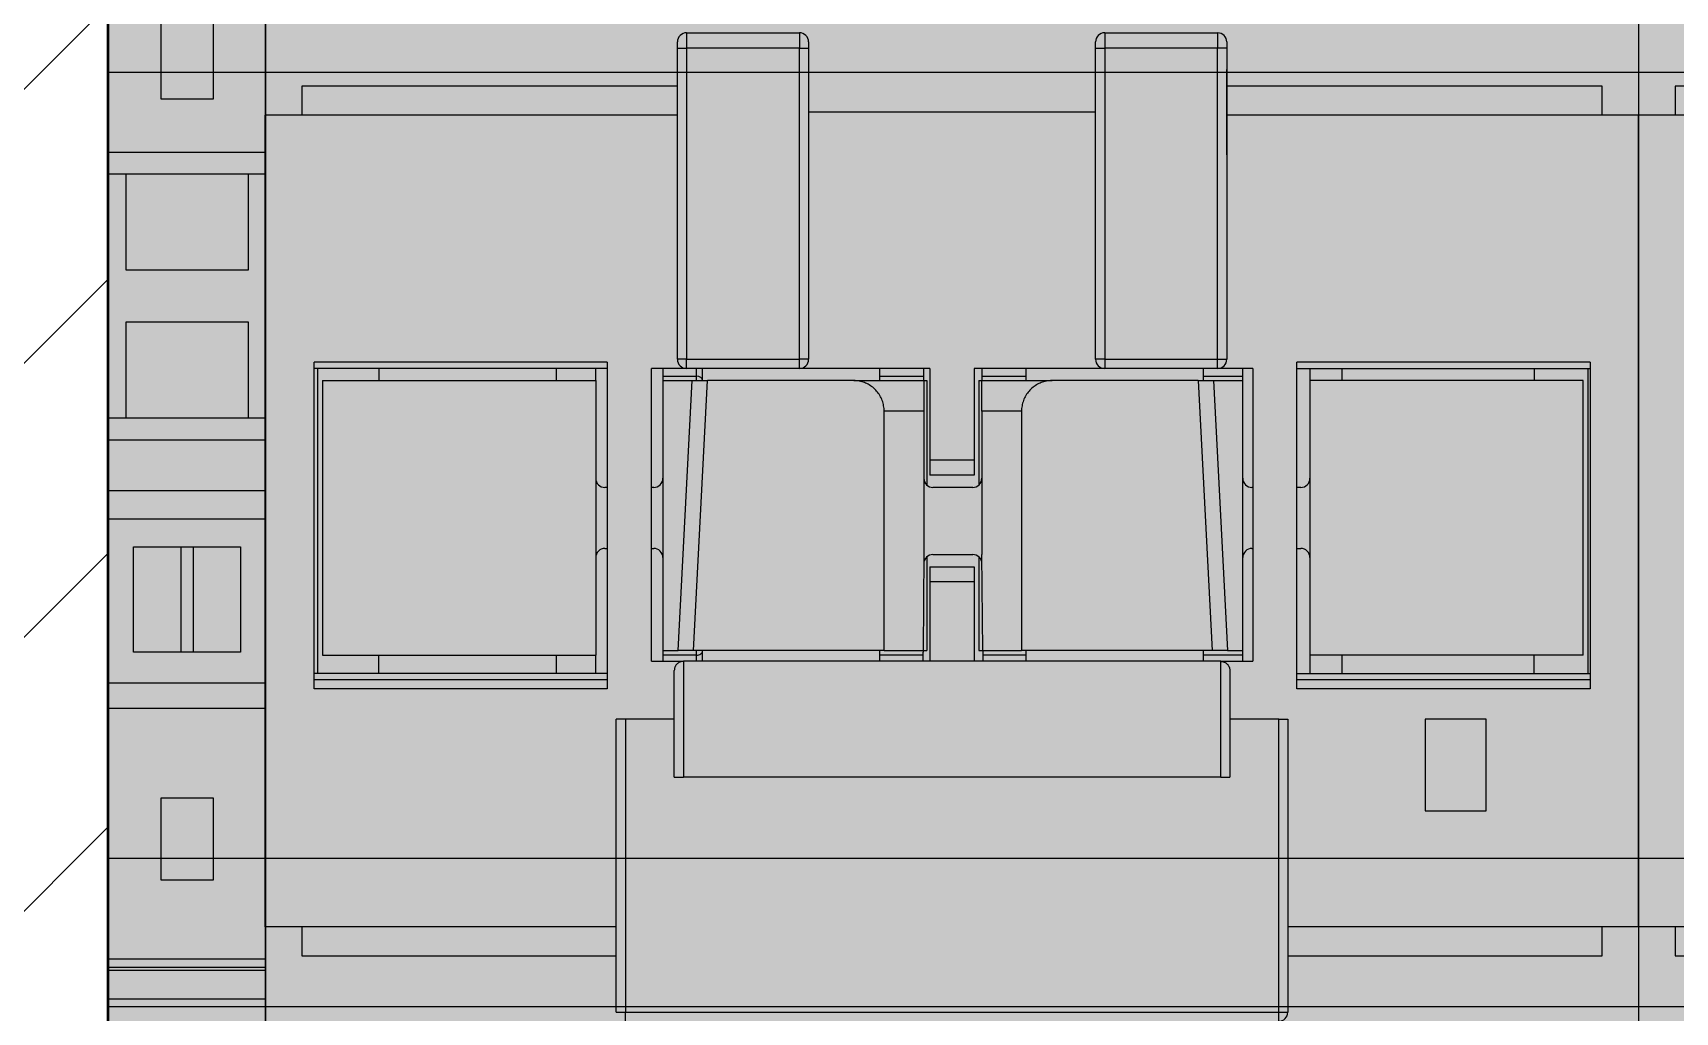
# Model space of a CAD drawing. Extents: x 20 to 1829, y -86 to 701.
# Drawn here: x 1203.9 to 1257.7, y 128.6 to 160.7 of the extents above; entities that cross this region are included whole.
import ezdxf

# ---------------------------------------------------------------- set-up
doc = ezdxf.new("R2010")
doc.units = 0
doc.layers.add('MAIN-1', color=7, linetype='Continuous')
doc.layers.add('SYMS', color=7, linetype='Continuous')

# ---------------------------------------------------------------- blocks, each defined once
blk = doc.blocks.new('clipfix_35_5-select__2', base_point=(-147.547, 71.306))
at = {"color": 7, "linetype": 'Continuous'}
for p, q in [((-147.547, 76.456), (-147.547, 71.306)), ((-141.281, 76.456), (-147.547, 76.456)), ((-141.281, 71.306), (-141.281, 76.456)), ((-140.345, 76.456), (-141.281, 76.456)), ((-140.345, 71.306), (-140.345, 76.456)), ((-140.244, 76.456), (-140.345, 76.456)), ((-140.244, 76.456), (-140.244, 71.306)), ((-139.986, 76.456), (-140.244, 76.456)), ((-139.986, 76.456), (-139.986, 71.306)), ((-132.965, 76.456), (-139.986, 76.456)), ((-132.965, 76.456), (-132.247, 76.456)), ((-132.965, 71.306), (-132.965, 76.456)), ((-132.247, 75.881), (-132.247, 76.456)), ((-132.247, 76.456), (-124.247, 76.456)), ((-124.247, 76.456), (-124.247, 75.881)), ((-124.247, 76.456), (-123.528, 76.456)), ((-123.528, 76.456), (-121.856, 76.456)), ((-123.528, 71.306), (-123.528, 76.456)), ((-120.931, 76.456), (-121.856, 76.456)), ((-121.856, 76.456), (-121.856, 71.306)), ((-115.557, 76.456), (-120.931, 76.456)), ((-120.931, 76.456), (-120.931, 71.306)), ((-115.557, 76.456), (-115.557, 71.306)), ((-114.737, 76.456), (-115.557, 76.456)), ((-114.737, 71.306), (-114.737, 76.456)), ((-114.737, 76.456), (-106.507, 76.456)), ((-106.507, 76.456), (-106.507, 71.306)), ((-106.507, 76.456), (-106.249, 76.456)), ((-106.249, 71.306), (-106.249, 76.456)), ((-106.249, 76.456), (-106.148, 76.456)), ((-105.212, 76.456), (-106.148, 76.456)), ((-106.148, 71.306), (-106.148, 76.456)), ((-105.212, 76.456), (-98.947, 76.456)), ((-105.212, 71.306), (-105.212, 76.456)), ((-98.947, 71.306), (-98.947, 76.456)), ((-132.247, 71.881), (-132.247, 75.881)), ((-132.247, 75.881), (-129.097, 75.881)), ((-129.097, 75.881), (-129.097, 71.881)), ((-127.397, 75.881), (-124.247, 75.881)), ((-127.397, 71.881), (-127.397, 75.881)), ((-124.247, 75.881), (-124.247, 71.881)), ((-120.022, 75.631), (-116.572, 75.631)), ((-120.022, 74.081), (-120.022, 75.631)), ((-116.572, 75.631), (-116.572, 74.081)), ((-144.647, 73.031), (-144.647, 74.731)), ((-144.647, 74.731), (-141.747, 74.731)), ((-141.747, 74.731), (-141.747, 74.081)), ((-137.397, 74.731), (-134.697, 74.731)), ((-137.397, 73.031), (-137.397, 74.731)), ((-134.697, 74.731), (-134.697, 73.031)), ((-111.797, 74.731), (-109.097, 74.731)), ((-111.797, 73.031), (-111.797, 74.731)), ((-109.097, 74.731), (-109.097, 73.031)), ((-103.697, 74.081), (-103.697, 74.731)), ((-103.697, 74.731), (-100.997, 74.731)), ((-100.997, 74.731), (-100.997, 73.031)), ((-142.261, 74.081), (-142.392, 74.081)), ((-142.392, 73.681), (-142.392, 74.081)), ((-142.261, 74.081), (-142.261, 73.681)), ((-142.261, 74.081), (-141.747, 74.081)), ((-141.747, 74.081), (-141.747, 73.681)), ((-120.022, 74.081), (-116.572, 74.081)), ((-120.022, 73.681), (-120.022, 74.081)), ((-116.572, 74.081), (-116.572, 73.681)), ((-103.697, 73.681), (-103.697, 74.081)), ((-103.697, 74.081), (-103.361, 74.081)), ((-103.361, 74.081), (-103.361, 73.681)), ((-102.661, 74.081), (-103.361, 74.081)), ((-102.661, 74.081), (-102.661, 73.681)), ((-142.261, 73.681), (-142.392, 73.681)), ((-142.261, 73.681), (-141.747, 73.681)), ((-141.747, 73.681), (-141.747, 73.031)), ((-120.022, 73.681), (-116.572, 73.681)), ((-120.022, 72.131), (-120.022, 73.681)), ((-116.572, 73.681), (-116.572, 72.131)), ((-103.697, 73.681), (-103.361, 73.681)), ((-103.697, 73.031), (-103.697, 73.681)), ((-102.661, 73.681), (-103.361, 73.681)), ((-141.747, 73.031), (-144.647, 73.031)), ((-134.697, 73.031), (-137.397, 73.031)), ((-109.097, 73.031), (-111.797, 73.031)), ((-100.997, 73.031), (-103.697, 73.031)), ((-116.572, 72.131), (-120.022, 72.131)), ((-129.097, 71.881), (-132.247, 71.881)), ((-132.247, 71.306), (-132.247, 71.881)), ((-124.247, 71.881), (-127.397, 71.881)), ((-124.247, 71.881), (-124.247, 71.306)), ((-141.281, 71.306), (-147.547, 71.306)), ((-140.345, 71.306), (-141.281, 71.306)), ((-140.244, 71.306), (-140.345, 71.306)), ((-139.986, 71.306), (-140.244, 71.306)), ((-132.965, 71.306), (-139.986, 71.306)), ((-132.965, 71.306), (-132.247, 71.306)), ((-132.247, 71.306), (-124.247, 71.306)), ((-124.247, 71.306), (-123.528, 71.306)), ((-123.528, 71.306), (-121.856, 71.306)), ((-121.856, 71.306), (-120.931, 71.306)), ((-120.931, 71.306), (-115.557, 71.306)), ((-115.557, 71.306), (-114.737, 71.306)), ((-114.737, 71.306), (-106.507, 71.306)), ((-106.507, 71.306), (-106.249, 71.306)), ((-106.249, 71.306), (-106.148, 71.306)), ((-105.212, 71.306), (-106.148, 71.306)), ((-105.212, 71.306), (-98.947, 71.306))]:
    blk.add_line(p, q, dxfattribs=at)

msp = doc.modelspace()

# ---------------------------------------------------------------- hatches: boundary and pattern name
at = {"layer": 'SYMS', "true_color": 0x8fbdb9}
h = msp.add_hatch(dxfattribs=at)
h.set_pattern_fill('ANSI31', color=253, scale=2)
h.set_pattern_definition([(45, (-14.827, -493.8804), (-4.490128, 4.490128), [])])
h.paths.add_polyline_path([(1206.354, 335.624), (1181.354, 335.624), (1181.354, 57.088), (1206.354, 57.088)])
h = msp.add_hatch(color=253, dxfattribs=at)
h.dxf.hatch_style = 1
h.paths.add_polyline_path([(1211.538, 111.226), (1256.515, 111.226), (1256.515, 181.726), (1211.538, 181.726)])
h = msp.add_hatch(color=253, dxfattribs=at)
h.dxf.hatch_style = 1
h.paths.add_polyline_path([(1256.526, 111.226), (1301.504, 111.226), (1301.504, 181.726), (1256.526, 181.726)])
h = msp.add_hatch(color=253, dxfattribs=at)
h.dxf.hatch_style = 1
h.paths.add_polyline_path([(1211.538, 171.33), (1206.388, 171.33), (1206.388, 122.73), (1211.538, 122.73)])

# ---------------------------------------------------------------- linework, layer by layer
at = {"layer": 'MAIN-1'}
for p, q in [((1211.526, 161.056), (1211.526, 157.956)), ((1256.515, 161.056), (1256.515, 157.956)), ((1256.526, 157.956), (1256.526, 161.056)), ((1225.026, 160.156), (1225.026, 160.356)), ((1225.326, 160.656), (1229.026, 160.656)), ((1225.326, 160.656), (1225.326, 160.156)), ((1229.026, 160.656), (1229.026, 160.156)), ((1229.326, 160.356), (1229.326, 160.156)), ((1238.726, 160.156), (1238.726, 160.356)), ((1239.026, 160.656), (1242.726, 160.656)), ((1239.026, 160.656), (1239.026, 160.156)), ((1242.726, 160.656), (1242.726, 160.156)), ((1243.026, 160.356), (1243.026, 160.156)), ((1225.026, 149.956), (1225.026, 160.156)), ((1225.026, 160.156), (1225.326, 160.156)), ((1225.326, 160.156), (1225.326, 149.956)), ((1229.026, 160.156), (1225.326, 160.156)), ((1229.026, 149.956), (1229.026, 160.156)), ((1229.026, 160.156), (1229.326, 160.156)), ((1229.326, 160.156), (1229.326, 149.956)), ((1238.726, 149.956), (1238.726, 160.156)), ((1238.726, 160.156), (1239.026, 160.156)), ((1242.726, 160.156), (1239.026, 160.156)), ((1239.026, 160.156), (1239.026, 149.956)), ((1242.726, 149.956), (1242.726, 160.156)), ((1243.026, 160.156), (1242.726, 160.156)), ((1243.026, 160.156), (1243.026, 149.956)), ((1243.026, 156.656), (1243.026, 159.456)), ((1212.726, 158.906), (1212.726, 157.956)), ((1225.026, 158.906), (1212.726, 158.906)), ((1255.326, 158.906), (1243.026, 158.906)), ((1255.326, 157.956), (1255.326, 158.906)), ((1257.715, 158.906), (1257.715, 157.956)), ((1270.015, 158.906), (1257.715, 158.906)), ((1211.526, 131.356), (1211.526, 157.956)), ((1225.026, 157.956), (1211.526, 157.956)), ((1238.726, 158.056), (1229.326, 158.056)), ((1256.526, 157.956), (1243.026, 157.956)), ((1256.515, 131.356), (1256.515, 157.956)), ((1270.015, 157.956), (1256.515, 157.956)), ((1256.526, 131.356), (1256.526, 157.956)), ((1213.126, 139.156), (1213.126, 149.856)), ((1222.726, 149.856), (1213.126, 149.856)), ((1222.726, 149.656), (1213.126, 149.656)), ((1213.251, 139.656), (1213.251, 149.656)), ((1215.251, 149.656), (1215.251, 149.256)), ((1221.051, 149.656), (1221.051, 149.256)), ((1222.351, 149.256), (1222.351, 149.656)), ((1222.726, 149.856), (1222.726, 139.156)), ((1224.176, 140.056), (1224.176, 149.656)), ((1225.326, 149.656), (1224.176, 149.656)), ((1224.551, 149.656), (1224.551, 149.402)), ((1225.326, 149.956), (1225.026, 149.956)), ((1225.326, 149.956), (1229.026, 149.956)), ((1225.326, 149.656), (1225.326, 149.956)), ((1229.026, 149.656), (1225.326, 149.656)), ((1225.651, 149.402), (1225.651, 149.656)), ((1225.851, 149.261), (1225.851, 149.656)), ((1229.026, 149.656), (1229.026, 149.956)), ((1229.326, 149.956), (1229.026, 149.956)), ((1233.301, 149.656), (1229.026, 149.656)), ((1231.651, 149.656), (1231.651, 149.402)), ((1233.101, 149.402), (1233.101, 149.656)), ((1233.301, 149.656), (1233.301, 146.656)), ((1234.751, 149.656), (1234.751, 146.656)), ((1239.026, 149.656), (1234.751, 149.656)), ((1235.001, 149.656), (1235.001, 149.402)), ((1236.451, 149.402), (1236.451, 149.656)), ((1239.026, 149.956), (1238.726, 149.956)), ((1239.026, 149.956), (1242.726, 149.956)), ((1239.026, 149.956), (1239.026, 149.656)), ((1242.726, 149.656), (1239.026, 149.656)), ((1242.251, 149.656), (1242.251, 149.402)), ((1242.726, 149.956), (1243.026, 149.956)), ((1242.726, 149.656), (1242.726, 149.956)), ((1243.876, 149.656), (1242.726, 149.656)), ((1243.551, 149.402), (1243.551, 149.656)), ((1243.876, 149.656), (1243.876, 140.056)), ((1245.326, 139.156), (1245.326, 149.856)), ((1254.926, 149.856), (1245.326, 149.856)), ((1245.326, 149.656), (1254.926, 149.656)), ((1245.751, 149.656), (1245.751, 149.256)), ((1246.801, 149.256), (1246.801, 149.656)), ((1253.101, 149.656), (1253.101, 149.256)), ((1254.851, 149.656), (1254.851, 139.656)), ((1254.926, 149.856), (1254.926, 139.156)), ((1213.401, 149.256), (1222.351, 149.256)), ((1213.401, 149.256), (1213.401, 140.256)), ((1222.351, 149.256), (1222.351, 140.256)), ((1224.551, 149.402), (1224.551, 149.256)), ((1224.551, 149.402), (1225.651, 149.402)), ((1224.551, 149.256), (1224.551, 140.406)), ((1224.551, 149.256), (1225.515, 149.256)), ((1225.051, 140.406), (1225.515, 149.256)), ((1225.515, 149.256), (1225.516, 149.256)), ((1225.516, 149.256), (1225.517, 149.256)), ((1225.517, 149.256), (1225.52, 149.256)), ((1225.52, 149.256), (1225.524, 149.256)), ((1225.524, 149.256), (1225.529, 149.256)), ((1225.529, 149.256), (1225.534, 149.256)), ((1225.534, 149.256), (1225.541, 149.256)), ((1225.541, 149.256), (1225.549, 149.256)), ((1225.549, 149.256), (1225.558, 149.256)), ((1225.551, 140.406), (1226.015, 149.256)), ((1225.558, 149.256), (1225.568, 149.256)), ((1225.568, 149.256), (1225.578, 149.256)), ((1225.578, 149.256), (1225.59, 149.256)), ((1225.59, 149.256), (1225.603, 149.256)), ((1225.603, 149.256), (1225.616, 149.256)), ((1225.616, 149.256), (1225.63, 149.256)), ((1225.63, 149.256), (1225.645, 149.256)), ((1225.645, 149.256), (1225.661, 149.256)), ((1225.651, 149.256), (1225.651, 149.402)), ((1225.661, 149.256), (1225.678, 149.256)), ((1225.678, 149.256), (1225.695, 149.256)), ((1225.695, 149.256), (1225.714, 149.256)), ((1225.714, 149.256), (1225.732, 149.256)), ((1225.732, 149.256), (1225.752, 149.256)), ((1225.752, 149.256), (1225.772, 149.256)), ((1225.772, 149.256), (1225.792, 149.256)), ((1225.792, 149.256), (1225.813, 149.256)), ((1225.813, 149.256), (1225.834, 149.256)), ((1225.834, 149.256), (1225.856, 149.256)), ((1225.851, 149.256), (1225.851, 149.261)), ((1225.856, 149.256), (1225.878, 149.256)), ((1225.878, 149.256), (1225.9, 149.256)), ((1225.9, 149.256), (1225.922, 149.256)), ((1225.922, 149.256), (1225.945, 149.256)), ((1225.945, 149.256), (1225.968, 149.256)), ((1225.968, 149.256), (1225.991, 149.256)), ((1225.991, 149.256), (1226.015, 149.256)), ((1226.015, 149.256), (1226.015, 149.256)), ((1226.015, 149.256), (1226.015, 149.256)), ((1226.015, 149.256), (1226.015, 149.256)), ((1226.015, 149.256), (1226.015, 149.256)), ((1226.015, 149.256), (1226.015, 149.256)), ((1226.015, 149.256), (1226.015, 149.256)), ((1226.015, 149.256), (1226.015, 149.256)), ((1226.015, 149.256), (1226.015, 149.256)), ((1226.015, 149.256), (1226.015, 149.256)), ((1226.015, 149.256), (1226.015, 149.256)), ((1226.015, 149.256), (1226.015, 149.256)), ((1226.015, 149.256), (1226.015, 149.256)), ((1226.015, 149.256), (1226.015, 149.256)), ((1226.015, 149.256), (1226.015, 149.256)), ((1226.015, 149.256), (1226.015, 149.256)), ((1226.015, 149.256), (1226.015, 149.256)), ((1226.015, 149.256), (1226.015, 149.256)), ((1226.015, 149.256), (1226.015, 149.256)), ((1226.015, 149.256), (1226.015, 149.256)), ((1226.015, 149.256), (1226.015, 149.256)), ((1226.015, 149.256), (1226.015, 149.256)), ((1226.015, 149.256), (1226.015, 149.256)), ((1226.015, 149.256), (1226.015, 149.256)), ((1226.015, 149.256), (1226.015, 149.256)), ((1226.015, 149.256), (1226.015, 149.256)), ((1226.015, 149.256), (1226.015, 149.256)), ((1226.015, 149.256), (1226.015, 149.256)), ((1226.015, 149.256), (1226.015, 149.256)), ((1226.015, 149.256), (1226.015, 149.256)), ((1226.015, 149.256), (1226.015, 149.256)), ((1226.015, 149.256), (1226.015, 149.256)), ((1226.015, 149.256), (1226.015, 149.256)), ((1226.015, 149.256), (1226.015, 149.256)), ((1226.015, 149.256), (1226.015, 149.256)), ((1230.802, 149.256), (1226.015, 149.256)), ((1230.847, 149.255), (1230.802, 149.256)), ((1230.803, 149.256), (1233.101, 149.256)), ((1230.892, 149.252), (1230.847, 149.255)), ((1230.937, 149.247), (1230.892, 149.252)), ((1230.981, 149.24), (1230.937, 149.247)), ((1231.024, 149.231), (1230.981, 149.24)), ((1231.068, 149.22), (1231.024, 149.231)), ((1231.11, 149.207), (1231.068, 149.22)), ((1231.153, 149.192), (1231.11, 149.207)), ((1231.194, 149.175), (1231.153, 149.192)), ((1231.235, 149.157), (1231.194, 149.175)), ((1231.275, 149.136), (1231.235, 149.157)), ((1231.314, 149.114), (1231.275, 149.136)), ((1231.352, 149.09), (1231.314, 149.114)), ((1231.389, 149.065), (1231.352, 149.09)), ((1231.425, 149.037), (1231.389, 149.065)), ((1231.651, 149.402), (1231.651, 149.256)), ((1231.651, 149.402), (1233.101, 149.402)), ((1233.101, 149.256), (1233.101, 149.402)), ((1233.101, 149.256), (1233.101, 148.256)), ((1233.101, 149.256), (1233.201, 149.256)), ((1233.201, 149.256), (1233.201, 145.832)), ((1234.901, 149.256), (1234.901, 145.832)), ((1234.901, 149.256), (1235.001, 149.256)), ((1235.001, 149.402), (1235.001, 149.256)), ((1235.001, 149.402), (1236.451, 149.402)), ((1235.001, 148.256), (1235.001, 149.256)), ((1235.001, 149.256), (1237.3, 149.256)), ((1236.451, 149.256), (1236.451, 149.402)), ((1236.714, 149.065), (1236.678, 149.037)), ((1236.751, 149.09), (1236.714, 149.065)), ((1236.789, 149.114), (1236.751, 149.09)), ((1236.828, 149.136), (1236.789, 149.114)), ((1236.868, 149.157), (1236.828, 149.136)), ((1236.909, 149.175), (1236.868, 149.157)), ((1236.95, 149.192), (1236.909, 149.175)), ((1236.993, 149.207), (1236.95, 149.192)), ((1237.035, 149.22), (1236.993, 149.207)), ((1237.079, 149.231), (1237.035, 149.22)), ((1237.122, 149.24), (1237.079, 149.231)), ((1237.166, 149.247), (1237.122, 149.24)), ((1237.211, 149.252), (1237.166, 149.247)), ((1237.256, 149.255), (1237.211, 149.252)), ((1237.301, 149.256), (1237.256, 149.255)), ((1242.088, 149.256), (1237.301, 149.256)), ((1242.088, 149.256), (1242.088, 149.256)), ((1242.088, 149.256), (1242.088, 149.256)), ((1242.088, 149.256), (1242.088, 149.256)), ((1242.088, 149.256), (1242.088, 149.256)), ((1242.088, 149.256), (1242.088, 149.256)), ((1242.088, 149.256), (1242.088, 149.256)), ((1242.088, 149.256), (1242.552, 140.406)), ((1242.088, 149.256), (1242.112, 149.256)), ((1242.112, 149.256), (1242.135, 149.256)), ((1242.135, 149.256), (1242.158, 149.256)), ((1242.158, 149.256), (1242.181, 149.256)), ((1242.181, 149.256), (1242.203, 149.256)), ((1242.203, 149.256), (1242.225, 149.256)), ((1242.225, 149.256), (1242.247, 149.256)), ((1242.247, 149.256), (1242.269, 149.256)), ((1242.251, 149.402), (1242.251, 149.256)), ((1242.251, 149.402), (1243.551, 149.402)), ((1242.269, 149.256), (1242.29, 149.256)), ((1242.29, 149.256), (1242.311, 149.256)), ((1242.311, 149.256), (1242.331, 149.256)), ((1242.331, 149.256), (1242.351, 149.256)), ((1242.351, 149.256), (1242.371, 149.256)), ((1242.371, 149.256), (1242.389, 149.256)), ((1242.389, 149.256), (1242.408, 149.256)), ((1242.408, 149.256), (1242.425, 149.256)), ((1242.425, 149.256), (1242.442, 149.256)), ((1242.442, 149.256), (1242.457, 149.256)), ((1242.457, 149.256), (1242.473, 149.256)), ((1242.473, 149.256), (1242.487, 149.256)), ((1242.487, 149.256), (1242.5, 149.256)), ((1242.5, 149.256), (1242.513, 149.256)), ((1242.513, 149.256), (1242.525, 149.256)), ((1242.525, 149.256), (1242.535, 149.256)), ((1242.535, 149.256), (1242.545, 149.256)), ((1242.545, 149.256), (1242.554, 149.256)), ((1242.554, 149.256), (1242.562, 149.256)), ((1242.562, 149.256), (1242.569, 149.256)), ((1242.569, 149.256), (1242.574, 149.256)), ((1242.574, 149.256), (1242.579, 149.256)), ((1242.579, 149.256), (1242.583, 149.256)), ((1242.583, 149.256), (1242.586, 149.256)), ((1242.586, 149.256), (1242.587, 149.256)), ((1242.587, 149.256), (1242.588, 149.256)), ((1242.588, 149.256), (1243.551, 149.256)), ((1242.588, 149.256), (1243.051, 140.406)), ((1243.551, 149.256), (1243.551, 149.402)), ((1243.551, 140.406), (1243.551, 149.256)), ((1245.751, 149.256), (1245.751, 140.256)), ((1254.701, 149.256), (1245.751, 149.256)), ((1254.701, 140.256), (1254.701, 149.256)), ((1231.459, 149.009), (1231.425, 149.037)), ((1231.493, 148.978), (1231.459, 149.009)), ((1231.524, 148.947), (1231.493, 148.978)), ((1231.554, 148.914), (1231.524, 148.947)), ((1231.583, 148.879), (1231.554, 148.914)), ((1231.61, 148.844), (1231.583, 148.879)), ((1231.636, 148.807), (1231.61, 148.844)), ((1231.66, 148.769), (1231.636, 148.807)), ((1231.682, 148.729), (1231.66, 148.769)), ((1231.702, 148.689), (1231.682, 148.729)), ((1231.721, 148.648), (1231.702, 148.689)), ((1231.738, 148.607), (1231.721, 148.648)), ((1231.753, 148.564), (1231.738, 148.607)), ((1231.765, 148.522), (1231.753, 148.564)), ((1231.776, 148.478), (1231.765, 148.522)), ((1236.338, 148.522), (1236.327, 148.478)), ((1236.35, 148.564), (1236.338, 148.522)), ((1236.365, 148.607), (1236.35, 148.564)), ((1236.382, 148.648), (1236.365, 148.607)), ((1236.401, 148.689), (1236.382, 148.648)), ((1236.421, 148.729), (1236.401, 148.689)), ((1236.443, 148.769), (1236.421, 148.729)), ((1236.467, 148.807), (1236.443, 148.769)), ((1236.493, 148.844), (1236.467, 148.807)), ((1236.52, 148.879), (1236.493, 148.844)), ((1236.548, 148.914), (1236.52, 148.879)), ((1236.579, 148.947), (1236.548, 148.914)), ((1236.61, 148.978), (1236.579, 148.947)), ((1236.644, 149.009), (1236.61, 148.978)), ((1236.678, 149.037), (1236.644, 149.009)), ((1231.785, 148.435), (1231.776, 148.478)), ((1231.792, 148.391), (1231.785, 148.435)), ((1231.797, 148.346), (1231.792, 148.391)), ((1231.8, 148.301), (1231.797, 148.346)), ((1231.801, 148.255), (1231.8, 148.301)), ((1233.101, 148.256), (1231.801, 148.256)), ((1231.801, 140.406), (1231.801, 148.255)), ((1233.101, 148.256), (1233.101, 143.556)), ((1235.001, 148.256), (1235.001, 143.556)), ((1236.301, 148.256), (1235.001, 148.256)), ((1236.302, 148.301), (1236.301, 148.255)), ((1236.301, 148.255), (1236.301, 140.406)), ((1236.306, 148.346), (1236.302, 148.301)), ((1236.311, 148.391), (1236.306, 148.346)), ((1236.318, 148.435), (1236.311, 148.391)), ((1236.327, 148.478), (1236.318, 148.435)), ((1233.301, 146.656), (1234.751, 146.656)), ((1233.301, 146.656), (1233.301, 146.156)), ((1234.751, 146.656), (1234.751, 146.156)), ((1234.751, 146.156), (1233.301, 146.156)), ((1222.726, 145.756), (1222.651, 145.756)), ((1224.251, 145.756), (1224.176, 145.756)), ((1234.701, 145.756), (1233.401, 145.756)), ((1243.876, 145.756), (1243.851, 145.756)), ((1245.451, 145.756), (1245.326, 145.756)), ((1222.651, 143.756), (1222.726, 143.756)), ((1224.176, 143.756), (1224.251, 143.756)), ((1243.851, 143.756), (1243.876, 143.756)), ((1245.326, 143.756), (1245.451, 143.756)), ((1233.101, 143.556), (1233.074, 140.406)), ((1233.201, 143.482), (1233.201, 140.406)), ((1233.301, 143.156), (1233.301, 142.656)), ((1233.301, 143.156), (1234.751, 143.156)), ((1233.399, 143.556), (1234.704, 143.556)), ((1234.751, 143.156), (1234.751, 142.656)), ((1234.901, 143.482), (1234.901, 140.406)), ((1235.029, 140.406), (1235.001, 143.556)), ((1233.301, 142.656), (1233.301, 140.056)), ((1234.751, 142.656), (1233.301, 142.656)), ((1234.751, 142.656), (1234.751, 140.056)), ((1213.401, 140.256), (1222.351, 140.256)), ((1215.251, 139.656), (1215.251, 140.256)), ((1221.051, 140.256), (1221.051, 139.656)), ((1222.351, 139.656), (1222.351, 140.256)), ((1224.176, 140.056), (1225.226, 140.056)), ((1224.551, 140.406), (1224.551, 140.256)), ((1224.551, 140.406), (1225.051, 140.406)), ((1224.551, 140.256), (1224.551, 140.056)), ((1225.651, 140.256), (1224.551, 140.256)), ((1224.962, 139.897), (1224.955, 139.883)), ((1224.97, 139.911), (1224.962, 139.897)), ((1224.978, 139.924), (1224.97, 139.911)), ((1224.988, 139.937), (1224.978, 139.924)), ((1224.998, 139.95), (1224.988, 139.937)), ((1225.009, 139.962), (1224.998, 139.95)), ((1225.021, 139.974), (1225.009, 139.962)), ((1225.034, 139.986), (1225.021, 139.974)), ((1225.048, 139.997), (1225.034, 139.986)), ((1225.062, 140.007), (1225.048, 139.997)), ((1225.052, 140.406), (1225.051, 140.406)), ((1225.054, 140.406), (1225.052, 140.406)), ((1225.056, 140.406), (1225.054, 140.406)), ((1225.06, 140.406), (1225.056, 140.406)), ((1225.065, 140.406), (1225.06, 140.406)), ((1225.078, 140.016), (1225.062, 140.007)), ((1225.071, 140.406), (1225.065, 140.406)), ((1225.077, 140.406), (1225.071, 140.406)), ((1225.085, 140.406), (1225.077, 140.406)), ((1225.093, 140.024), (1225.078, 140.016)), ((1225.094, 140.406), (1225.085, 140.406)), ((1225.11, 140.032), (1225.093, 140.024)), ((1225.104, 140.406), (1225.094, 140.406)), ((1225.115, 140.406), (1225.104, 140.406)), ((1225.126, 140.038), (1225.11, 140.032)), ((1225.126, 140.406), (1225.115, 140.406)), ((1225.139, 140.406), (1225.126, 140.406)), ((1225.143, 140.044), (1225.126, 140.038)), ((1225.152, 140.406), (1225.139, 140.406)), ((1225.16, 140.048), (1225.143, 140.044)), ((1225.167, 140.406), (1225.152, 140.406)), ((1225.176, 140.051), (1225.16, 140.048)), ((1225.182, 140.406), (1225.167, 140.406)), ((1225.193, 140.054), (1225.176, 140.051)), ((1225.198, 140.406), (1225.182, 140.406)), ((1225.21, 140.055), (1225.193, 140.054)), ((1225.214, 140.406), (1225.198, 140.406)), ((1225.226, 140.056), (1225.21, 140.055)), ((1225.232, 140.406), (1225.214, 140.406)), ((1242.826, 140.056), (1225.226, 140.056)), ((1225.226, 140.056), (1225.226, 136.256)), ((1225.25, 140.406), (1225.232, 140.406)), ((1225.268, 140.406), (1225.25, 140.406)), ((1225.288, 140.406), (1225.268, 140.406)), ((1225.308, 140.406), (1225.288, 140.406)), ((1225.328, 140.406), (1225.308, 140.406)), ((1225.349, 140.406), (1225.328, 140.406)), ((1225.37, 140.406), (1225.349, 140.406)), ((1225.392, 140.406), (1225.37, 140.406)), ((1225.414, 140.406), (1225.392, 140.406)), ((1225.436, 140.406), (1225.414, 140.406)), ((1225.458, 140.406), (1225.436, 140.406)), ((1225.481, 140.406), (1225.458, 140.406)), ((1225.504, 140.406), (1225.481, 140.406)), ((1225.527, 140.406), (1225.504, 140.406)), ((1225.551, 140.406), (1225.527, 140.406)), ((1225.551, 140.406), (1225.551, 140.406)), ((1225.551, 140.406), (1225.551, 140.406)), ((1225.551, 140.406), (1225.551, 140.406)), ((1225.551, 140.406), (1225.551, 140.406)), ((1225.551, 140.406), (1225.551, 140.406)), ((1225.551, 140.406), (1225.551, 140.406)), ((1231.801, 140.406), (1225.551, 140.406)), ((1225.651, 140.256), (1225.651, 140.406)), ((1225.651, 140.056), (1225.651, 140.256)), ((1225.851, 140.397), (1225.851, 140.406)), ((1225.851, 140.056), (1225.851, 140.397)), ((1231.651, 140.406), (1231.651, 140.256)), ((1231.651, 140.256), (1231.651, 140.056)), ((1233.073, 140.256), (1231.651, 140.256)), ((1231.801, 140.406), (1233.074, 140.406)), ((1233.073, 140.256), (1233.071, 140.056)), ((1233.074, 140.355), (1233.073, 140.346)), ((1233.073, 140.346), (1233.073, 140.335)), ((1233.073, 140.335), (1233.073, 140.324)), ((1233.073, 140.324), (1233.073, 140.312)), ((1233.073, 140.312), (1233.073, 140.299)), ((1233.073, 140.299), (1233.073, 140.286)), ((1233.073, 140.286), (1233.073, 140.271)), ((1233.073, 140.271), (1233.073, 140.256)), ((1233.074, 140.406), (1233.201, 140.406)), ((1233.074, 140.406), (1233.074, 140.405)), ((1233.074, 140.405), (1233.074, 140.404)), ((1233.074, 140.404), (1233.074, 140.402)), ((1233.074, 140.402), (1233.074, 140.399)), ((1233.074, 140.399), (1233.074, 140.395)), ((1233.074, 140.395), (1233.074, 140.391)), ((1233.074, 140.391), (1233.074, 140.385)), ((1233.074, 140.385), (1233.074, 140.379)), ((1233.074, 140.379), (1233.074, 140.372)), ((1233.074, 140.372), (1233.074, 140.364)), ((1233.074, 140.364), (1233.074, 140.355)), ((1234.901, 140.406), (1235.029, 140.406)), ((1235.029, 140.406), (1236.301, 140.406)), ((1235.029, 140.406), (1235.029, 140.405)), ((1235.029, 140.405), (1235.029, 140.404)), ((1235.029, 140.404), (1235.029, 140.402)), ((1235.029, 140.402), (1235.029, 140.399)), ((1235.029, 140.399), (1235.029, 140.395)), ((1235.029, 140.395), (1235.029, 140.391)), ((1235.029, 140.391), (1235.029, 140.385)), ((1235.029, 140.385), (1235.029, 140.379)), ((1235.029, 140.379), (1235.029, 140.372)), ((1235.029, 140.372), (1235.029, 140.364)), ((1235.029, 140.364), (1235.029, 140.355)), ((1235.029, 140.355), (1235.029, 140.346)), ((1235.029, 140.346), (1235.03, 140.335)), ((1235.03, 140.335), (1235.03, 140.324)), ((1235.03, 140.324), (1235.03, 140.312)), ((1235.03, 140.312), (1235.03, 140.299)), ((1235.03, 140.299), (1235.03, 140.286)), ((1235.03, 140.286), (1235.03, 140.271)), ((1235.03, 140.271), (1235.03, 140.256)), ((1236.451, 140.256), (1235.03, 140.256)), ((1235.03, 140.256), (1235.032, 140.056)), ((1242.552, 140.406), (1236.301, 140.406)), ((1236.451, 140.256), (1236.451, 140.406)), ((1236.451, 140.056), (1236.451, 140.256)), ((1242.251, 140.406), (1242.251, 140.256)), ((1242.251, 140.256), (1242.251, 140.056)), ((1243.551, 140.256), (1242.251, 140.256)), ((1242.552, 140.406), (1242.552, 140.406)), ((1242.552, 140.406), (1242.552, 140.406)), ((1242.552, 140.406), (1242.552, 140.406)), ((1242.552, 140.406), (1242.552, 140.406)), ((1242.552, 140.406), (1242.552, 140.406)), ((1242.552, 140.406), (1242.552, 140.406)), ((1242.576, 140.406), (1242.552, 140.406)), ((1242.599, 140.406), (1242.576, 140.406)), ((1242.622, 140.406), (1242.599, 140.406)), ((1242.645, 140.406), (1242.622, 140.406)), ((1242.667, 140.406), (1242.645, 140.406)), ((1242.689, 140.406), (1242.667, 140.406)), ((1242.711, 140.406), (1242.689, 140.406)), ((1242.733, 140.406), (1242.711, 140.406)), ((1242.754, 140.406), (1242.733, 140.406)), ((1242.775, 140.406), (1242.754, 140.406)), ((1242.795, 140.406), (1242.775, 140.406)), ((1242.815, 140.406), (1242.795, 140.406)), ((1242.834, 140.406), (1242.815, 140.406)), ((1242.826, 140.056), (1243.876, 140.056)), ((1242.826, 140.056), (1242.843, 140.055)), ((1242.826, 136.256), (1242.826, 140.056)), ((1242.853, 140.406), (1242.834, 140.406)), ((1242.843, 140.055), (1242.86, 140.054)), ((1242.871, 140.406), (1242.853, 140.406)), ((1242.86, 140.054), (1242.876, 140.051)), ((1242.889, 140.406), (1242.871, 140.406)), ((1242.876, 140.051), (1242.893, 140.048)), ((1242.905, 140.406), (1242.889, 140.406)), ((1242.893, 140.048), (1242.91, 140.044)), ((1242.921, 140.406), (1242.905, 140.406)), ((1242.91, 140.044), (1242.927, 140.038)), ((1242.936, 140.406), (1242.921, 140.406)), ((1242.927, 140.038), (1242.943, 140.032)), ((1242.951, 140.406), (1242.936, 140.406)), ((1242.943, 140.032), (1242.959, 140.024)), ((1242.964, 140.406), (1242.951, 140.406)), ((1242.959, 140.024), (1242.975, 140.016)), ((1242.977, 140.406), (1242.964, 140.406)), ((1242.975, 140.016), (1242.991, 140.007)), ((1242.988, 140.406), (1242.977, 140.406)), ((1242.999, 140.406), (1242.988, 140.406)), ((1242.991, 140.007), (1243.005, 139.997)), ((1243.009, 140.406), (1242.999, 140.406)), ((1243.005, 139.997), (1243.019, 139.986)), ((1243.018, 140.406), (1243.009, 140.406)), ((1243.026, 140.406), (1243.018, 140.406)), ((1243.019, 139.986), (1243.032, 139.974)), ((1243.032, 140.406), (1243.026, 140.406)), ((1243.038, 140.406), (1243.032, 140.406)), ((1243.032, 139.974), (1243.044, 139.962)), ((1243.043, 140.406), (1243.038, 140.406)), ((1243.047, 140.406), (1243.043, 140.406)), ((1243.044, 139.962), (1243.055, 139.95)), ((1243.049, 140.406), (1243.047, 140.406)), ((1243.051, 140.406), (1243.049, 140.406)), ((1243.051, 140.406), (1243.551, 140.406)), ((1243.051, 140.406), (1243.051, 140.406)), ((1243.055, 139.95), (1243.065, 139.937)), ((1243.065, 139.937), (1243.075, 139.924)), ((1243.075, 139.924), (1243.083, 139.911)), ((1243.083, 139.911), (1243.091, 139.897)), ((1243.091, 139.897), (1243.098, 139.883)), ((1243.551, 140.256), (1243.551, 140.406)), ((1243.551, 140.056), (1243.551, 140.256)), ((1245.751, 140.256), (1245.751, 139.656)), ((1254.701, 140.256), (1245.751, 140.256)), ((1246.801, 139.656), (1246.801, 140.256)), ((1253.101, 139.656), (1253.101, 140.256)), ((1222.726, 139.656), (1213.126, 139.656)), ((1213.126, 139.456), (1222.726, 139.456)), ((1224.927, 139.776), (1224.926, 139.756)), ((1224.926, 136.256), (1224.926, 139.756)), ((1224.929, 139.796), (1224.927, 139.776)), ((1224.933, 139.816), (1224.929, 139.796)), ((1224.937, 139.834), (1224.933, 139.816)), ((1224.942, 139.851), (1224.937, 139.834)), ((1224.948, 139.868), (1224.942, 139.851)), ((1224.955, 139.883), (1224.948, 139.868)), ((1243.098, 139.883), (1243.105, 139.868)), ((1243.105, 139.868), (1243.111, 139.851)), ((1243.111, 139.851), (1243.116, 139.834)), ((1243.116, 139.834), (1243.12, 139.816)), ((1243.12, 139.816), (1243.124, 139.796)), ((1243.124, 139.796), (1243.126, 139.776)), ((1243.126, 139.776), (1243.126, 139.756)), ((1243.126, 139.756), (1243.126, 136.256)), ((1245.326, 139.656), (1254.926, 139.656)), ((1245.326, 139.456), (1254.926, 139.456)), ((1222.726, 139.156), (1213.126, 139.156)), ((1254.926, 139.156), (1245.326, 139.156)), ((1223.326, 138.156), (1223.026, 138.156)), ((1223.026, 128.556), (1223.026, 138.156)), ((1224.926, 138.156), (1223.326, 138.156)), ((1223.326, 138.156), (1223.326, 128.556)), ((1244.726, 138.156), (1243.126, 138.156)), ((1244.726, 128.556), (1244.726, 138.156)), ((1244.726, 138.156), (1245.026, 138.156)), ((1245.026, 138.156), (1245.026, 128.556)), ((1249.526, 138.156), (1249.526, 135.156)), ((1251.526, 138.156), (1249.526, 138.156)), ((1251.526, 135.156), (1251.526, 138.156)), ((1224.926, 136.256), (1225.226, 136.256)), ((1242.826, 136.256), (1225.226, 136.256)), ((1242.826, 136.256), (1243.126, 136.256)), ((1249.526, 135.156), (1251.526, 135.156)), ((1211.526, 131.356), (1211.526, 128.256)), ((1223.026, 131.356), (1211.526, 131.356)), ((1212.726, 131.356), (1212.726, 130.406)), ((1256.526, 131.356), (1245.026, 131.356)), ((1255.326, 130.406), (1255.326, 131.356)), ((1256.515, 131.356), (1256.515, 128.256)), ((1268.015, 131.356), (1256.515, 131.356)), ((1256.526, 128.256), (1256.526, 131.356)), ((1257.715, 131.356), (1257.715, 130.406)), ((1212.726, 130.406), (1223.026, 130.406)), ((1245.026, 130.406), (1255.326, 130.406)), ((1257.715, 130.406), (1268.015, 130.406)), ((1223.026, 128.556), (1223.326, 128.556)), ((1223.326, 128.556), (1244.726, 128.556)), ((1223.326, 128.256), (1223.326, 128.556)), ((1244.726, 128.256), (1244.726, 128.556)), ((1244.726, 128.556), (1245.026, 128.556))]:
    msp.add_line(p, q, dxfattribs=at)
for centre, start, end in [((1225.326, 160.356), 90, 180.0008), ((1229.026, 160.356), 359.9994, 90), ((1239.026, 160.356), 90, 180.0006), ((1242.726, 160.356), 0, 90), ((1225.326, 149.956), 180, 270), ((1229.026, 149.956), 270, 0), ((1239.026, 149.956), 180, 270), ((1242.726, 149.956), 270, 0), ((1222.651, 146.056), 180, 270), ((1224.251, 146.056), 270, 0), ((1233.401, 146.056), 180, 270), ((1234.701, 146.056), 270, 0), ((1243.851, 146.056), 180, 270), ((1245.451, 146.056), 270, 0), ((1222.651, 143.456), 90, 180), ((1224.251, 143.456), 0, 90), ((1243.851, 143.456), 90, 180), ((1245.451, 143.456), 0, 90), ((1233.399, 143.256), 90, 179.5), ((1234.704, 143.256), 0.3789, 90), ((1244.726, 128.556), 270, 0)]:
    msp.add_arc(centre, 0.3, start, end, dxfattribs=at)
for centre, major_axis, start_param, end_param in [((1225.651, 149.261), (0.2, 0), 0, 1.570796), ((1225.651, 140.397), (-0.2, 0), 1.570796, 3.141603)]:
    msp.add_ellipse(centre, major_axis=major_axis, ratio=0.707107, start_param=start_param, end_param=end_param, dxfattribs=at)
at = {"layer": 'SYMS'}
for p, q in [((1206.354, 57.088), (1206.354, 335.624)), ((1206.388, 163.739), (1206.388, 128.739)), ((1206.388, 128.739), (1451.271, 128.739))]:
    msp.add_line(p, q, dxfattribs=at)
for points in [[(1211.538, 181.726), (1256.515, 181.726), (1256.515, 111.226), (1211.538, 111.226)], [(1256.526, 181.726), (1301.504, 181.726), (1301.504, 111.226), (1256.526, 111.226)], [(1206.388, 171.33), (1211.538, 171.33), (1211.538, 122.73), (1206.388, 122.73)], [(1206.388, 159.362), (1451.271, 159.362), (1451.271, 133.59), (1206.388, 133.59)]]:
    msp.add_lwpolyline(points, close=True, dxfattribs=at)

# ---------------------------------------------------------------- block references
at = {"rotation": 270}
msp.add_blockref('clipfix_35_5-select__2', (1206.388, 171.33), dxfattribs=at)

doc.saveas('drawing.dxf')
